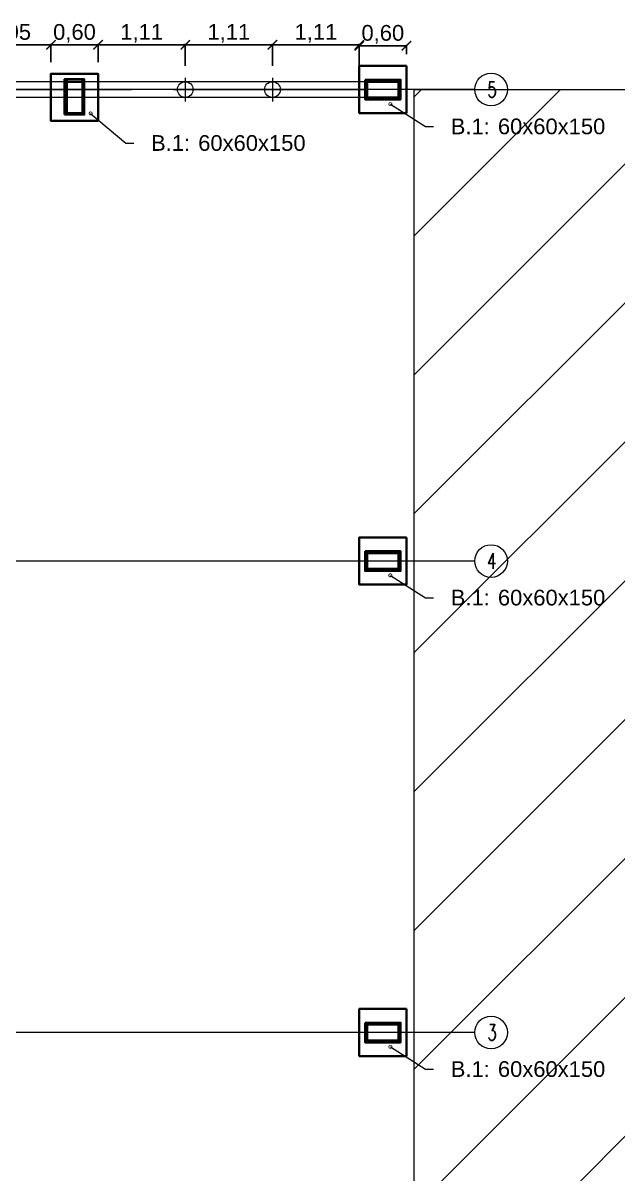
# Model space of a CAD drawing. Header units: millimetres. Extents: x 265 to 899, y -203 to 32.
# Drawn here: x 672.48 to 680.06, y 2.51 to 17.16 of the extents above; entities that cross this region are included whole.
import ezdxf
from ezdxf import colors
from ezdxf.entities.mleader import LeaderData, LeaderLine
from ezdxf.math import Vec2, Vec3

# ---------------------------------------------------------------- set-up
doc = ezdxf.new("R2010")
doc.units = ezdxf.units.MM
doc.header["$LTSCALE"] = 0.1
doc.header["$MEASUREMENT"] = 0
doc.header["$PDMODE"] = 3
doc.header["$PDSIZE"] = 0.1
for name, pattern in [('ACAD_ISO02W100', [15, 12, -3]), ('ACAD_ISO10W100', [18, 12, -3, 0, -3]), ('CONTINUA', [200, 100, 100])]:
    doc.linetypes.add(name, pattern=pattern)
doc.layers.get('DEFPOINTS').update_dxf_attribs({"color": 1})
for name, color, linetype, lineweight in [('00_ARQ_VISTA ATRAS', 5, 'CONTINUA', 20), ('00_EST_Columna', 3, 'Continuous', 35), ('00_EST_Cotas', 6, 'Continuous', 9), ('00_EST_EJE VIGA ENCADENADO', 4, 'ACAD_ISO02W100', 9), ('00_EST_Ejes', 1, 'ACAD_ISO10W100', 9), ('00_EST_FUNDACION', 2, 'Continuous', 35), ('00_EST_MAMPOSTERIA', 7, 'Continuous', 20), ('00_EST_PILOTINES', 2, 'Continuous', 20), ('00_EST_TEXTO', 6, 'Continuous', 9)]:
    doc.layers.add(name, color=color, linetype=linetype, lineweight=lineweight)
doc.layers.add('00_EST_EXISTENTE', color=8, linetype='Continuous', lineweight=20, transparency=0.5)
doc.styles.add('Arial20', font='arial.ttf', dxfattribs={"height": 0.2})
doc.styles.add('COTAS', font='ROMANS.shx', dxfattribs={"width": 0.7})
doc.dimstyles.new('Cota 1-100-Andres', dxfattribs={"dimtxt": 0.2, "dimasz": 0.12, "dimexe": 0.012, "dimexo": 0.15, "dimgap": 0.025, "dimtad": 1, "dimzin": 0, "dimtxsty": 'Arial20', "dimblk1": 'ARCHTICK', "dimblk2": 'ARCHTICK', "dimsah": 1, "dimcen": 0.09, "dimclrd": 256, "dimclre": 256, "dimclrt": 256, "dimazin": 0, "dimtfac": 1, "dimtofl": 0, "dimtmove": 0, "dimatfit": 3, "dimldrblk": 'ARCHTICK', "dimfxl": 1, "dimtolj": 1, "dimtzin": 0, "dimarcsym": 0})

# ---------------------------------------------------------------- blocks, each defined once
blk = doc.blocks.new('_DotSmall')
at = {"color": 0, "linetype": 'ByBlock', "const_width": 0.5}
blk.add_lwpolyline([(-0.0625, 0, 1), (0.0625, 0, 1)], format="xyb", close=True, dxfattribs=at)
blk = doc.blocks.new('Columna')
at = {"layer": '00_EST_Columna'}
blk.add_lwpolyline([(665.363, -13.588), (665.763, -13.588), (665.763, -13.788), (665.363, -13.788)], close=True, dxfattribs=at)
for centre in [(665.363, -13.588), (665.763, -13.588), (665.363, -13.788), (665.763, -13.788)]:
    blk.add_circle(centre, 0.01, dxfattribs=at)
blk = doc.blocks.new('_ARCHTICK')
at = {"color": 0, "linetype": 'ByBlock', "const_width": 0.15}
blk.add_lwpolyline([(-0.5, -0.5), (0.5, 0.5)], dxfattribs=at)
blk = doc.blocks.new('*D189')
at = {"layer": '00_EST_Cotas', "lineweight": -2, "transparency": 16777216}
for p, q in [((671.788, 16.612), (671.788, 16.894)), ((671.788, 16.882), (672.838, 16.882)), ((672.838, 16.662), (672.838, 16.894))]:
    blk.add_line(p, q, dxfattribs=at)
at = {"layer": 'DEFPOINTS', "color": 0, "transparency": 16777216}
for p in [(672.838, 16.882), (671.788, 16.462), (672.838, 16.512)]:
    blk.add_point(p, dxfattribs=at)
at = {"layer": '00_EST_Cotas', "lineweight": -2, "transparency": 16777216, "xscale": 0.12, "yscale": 0.12, "zscale": 0.12, "rotation": 180}
blk.add_blockref('_ARCHTICK', (671.788, 16.882), dxfattribs=at)
at = {"layer": '00_EST_Cotas', "lineweight": -2, "transparency": 16777216, "xscale": 0.12, "yscale": 0.12, "zscale": 0.12}
blk.add_blockref('_ARCHTICK', (672.838, 16.882), dxfattribs=at)
at = {"layer": '00_EST_Cotas', "transparency": 16777216, "insert": (672.313, 17.027), "char_height": 0.2, "attachment_point": 5, "style": 'Arial20'}
blk.add_mtext('\\A1;1,05', dxfattribs=at)
blk = doc.blocks.new('*D190')
at = {"layer": '00_EST_Cotas', "lineweight": -2, "transparency": 16777216}
for p, q in [((672.838, 16.662), (672.838, 16.894)), ((672.838, 16.882), (673.438, 16.882)), ((673.438, 16.662), (673.438, 16.894))]:
    blk.add_line(p, q, dxfattribs=at)
at = {"layer": 'DEFPOINTS', "color": 0, "transparency": 16777216}
for p in [(673.438, 16.882), (672.838, 16.512), (673.438, 16.512)]:
    blk.add_point(p, dxfattribs=at)
at = {"layer": '00_EST_Cotas', "lineweight": -2, "transparency": 16777216, "xscale": 0.12, "yscale": 0.12, "zscale": 0.12, "rotation": 180}
blk.add_blockref('_ARCHTICK', (672.838, 16.882), dxfattribs=at)
at = {"layer": '00_EST_Cotas', "lineweight": -2, "transparency": 16777216, "xscale": 0.12, "yscale": 0.12, "zscale": 0.12}
blk.add_blockref('_ARCHTICK', (673.438, 16.882), dxfattribs=at)
at = {"layer": '00_EST_Cotas', "transparency": 16777216, "insert": (673.138, 17.027), "char_height": 0.2, "attachment_point": 5, "style": 'Arial20'}
blk.add_mtext('\\A1;0,60', dxfattribs=at)
blk = doc.blocks.new('*D250')
at = {"layer": '00_EST_Cotas', "lineweight": -2, "transparency": 16777216}
for p, q in [((673.438, 16.662), (673.438, 16.894)), ((673.438, 16.882), (674.548, 16.882)), ((674.548, 16.612), (674.548, 16.894))]:
    blk.add_line(p, q, dxfattribs=at)
at = {"layer": 'DEFPOINTS', "color": 0, "transparency": 16777216}
for p in [(674.548, 16.882), (673.438, 16.512), (674.548, 16.462)]:
    blk.add_point(p, dxfattribs=at)
at = {"layer": '00_EST_Cotas', "lineweight": -2, "transparency": 16777216, "xscale": 0.12, "yscale": 0.12, "zscale": 0.12, "rotation": 180}
blk.add_blockref('_ARCHTICK', (673.438, 16.882), dxfattribs=at)
at = {"layer": '00_EST_Cotas', "lineweight": -2, "transparency": 16777216, "xscale": 0.12, "yscale": 0.12, "zscale": 0.12}
blk.add_blockref('_ARCHTICK', (674.548, 16.882), dxfattribs=at)
at = {"layer": '00_EST_Cotas', "transparency": 16777216, "insert": (673.993, 17.027), "char_height": 0.2, "attachment_point": 5, "style": 'Arial20'}
blk.add_mtext('\\A1;1,11', dxfattribs=at)
blk = doc.blocks.new('*D251')
at = {"layer": '00_EST_Cotas', "lineweight": -2, "transparency": 16777216}
for p, q in [((674.548, 16.612), (674.548, 16.894)), ((674.548, 16.882), (675.658, 16.882)), ((675.658, 16.612), (675.658, 16.894))]:
    blk.add_line(p, q, dxfattribs=at)
at = {"layer": 'DEFPOINTS', "color": 0, "transparency": 16777216}
for p in [(675.658, 16.882), (674.548, 16.462), (675.658, 16.462)]:
    blk.add_point(p, dxfattribs=at)
at = {"layer": '00_EST_Cotas', "lineweight": -2, "transparency": 16777216, "xscale": 0.12, "yscale": 0.12, "zscale": 0.12, "rotation": 180}
blk.add_blockref('_ARCHTICK', (674.548, 16.882), dxfattribs=at)
at = {"layer": '00_EST_Cotas', "lineweight": -2, "transparency": 16777216, "xscale": 0.12, "yscale": 0.12, "zscale": 0.12}
blk.add_blockref('_ARCHTICK', (675.658, 16.882), dxfattribs=at)
at = {"layer": '00_EST_Cotas', "transparency": 16777216, "insert": (675.103, 17.027), "char_height": 0.2, "attachment_point": 5, "style": 'Arial20'}
blk.add_mtext('\\A1;1,11', dxfattribs=at)
blk = doc.blocks.new('*D252')
at = {"layer": '00_EST_Cotas', "lineweight": -2, "transparency": 16777216}
for p, q in [((675.658, 16.612), (675.658, 16.894)), ((675.658, 16.882), (676.763, 16.882)), ((676.763, 16.612), (676.763, 16.894))]:
    blk.add_line(p, q, dxfattribs=at)
at = {"layer": 'DEFPOINTS', "color": 0, "transparency": 16777216}
for p in [(676.763, 16.882), (675.658, 16.462), (676.763, 16.462)]:
    blk.add_point(p, dxfattribs=at)
at = {"layer": '00_EST_Cotas', "lineweight": -2, "transparency": 16777216, "xscale": 0.12, "yscale": 0.12, "zscale": 0.12, "rotation": 180}
blk.add_blockref('_ARCHTICK', (675.658, 16.882), dxfattribs=at)
at = {"layer": '00_EST_Cotas', "lineweight": -2, "transparency": 16777216, "xscale": 0.12, "yscale": 0.12, "zscale": 0.12}
blk.add_blockref('_ARCHTICK', (676.763, 16.882), dxfattribs=at)
at = {"layer": '00_EST_Cotas', "transparency": 16777216, "insert": (676.211, 17.027), "char_height": 0.2, "attachment_point": 5, "style": 'Arial20'}
blk.add_mtext('\\A1;1,11', dxfattribs=at)
blk = doc.blocks.new('*D308')
at = {"layer": '00_EST_Cotas', "lineweight": -2, "transparency": 16777216}
for p, q in [((676.763, 16.762), (676.763, 16.881)), ((676.763, 16.869), (677.363, 16.869)), ((677.363, 16.762), (677.363, 16.881))]:
    blk.add_line(p, q, dxfattribs=at)
at = {"layer": 'DEFPOINTS', "color": 0, "transparency": 16777216}
for p in [(677.363, 16.869), (676.763, 16.612), (677.363, 16.612)]:
    blk.add_point(p, dxfattribs=at)
at = {"layer": '00_EST_Cotas', "lineweight": -2, "transparency": 16777216, "xscale": 0.12, "yscale": 0.12, "zscale": 0.12, "rotation": 180}
blk.add_blockref('_ARCHTICK', (676.763, 16.869), dxfattribs=at)
at = {"layer": '00_EST_Cotas', "lineweight": -2, "transparency": 16777216, "xscale": 0.12, "yscale": 0.12, "zscale": 0.12}
blk.add_blockref('_ARCHTICK', (677.363, 16.869), dxfattribs=at)
at = {"layer": '00_EST_Cotas', "transparency": 16777216, "insert": (677.063, 17.015), "char_height": 0.2, "attachment_point": 5, "style": 'Arial20'}
blk.add_mtext('\\A1;0,60', dxfattribs=at)

msp = doc.modelspace()

# ---------------------------------------------------------------- hatches: boundary and pattern name
at = {"layer": '00_EST_EXISTENTE', "true_color": 0x9b9897, "transparency": 33554559}
h = msp.add_hatch(dxfattribs=at)
h.set_pattern_fill('ANSI31', color=253, scale=10)
h.set_pattern_definition([(45, (0.1, 0), (-0.8838835, 0.8838835), [])])
h.paths.add_polyline_path([(691.463, 16.312), (677.463, 16.312), (677.463, -7.688), (691.463, -7.688)])
h.paths.add_polyline_path([(680.239, 3.803), (682.746, 3.803), (682.746, 4.215), (680.239, 4.215)], flags=24)

# ---------------------------------------------------------------- linework, layer by layer
at = {"layer": '00_ARQ_VISTA ATRAS'}
for centre in [(678.441, 16.312), (678.441, 10.312), (678.441, 4.312)]:
    msp.add_circle(centre, 0.208, dxfattribs=at)
at = {"layer": '00_EST_Columna'}
for points in [[(673.013, 15.994), (673.263, 15.994), (673.263, 16.444), (673.013, 16.444)], [(676.838, 16.437), (676.838, 16.187), (677.288, 16.187), (677.288, 16.437)], [(676.838, 10.437), (676.838, 10.187), (677.288, 10.187), (677.288, 10.437)], [(676.838, 4.437), (676.838, 4.187), (677.288, 4.187), (677.288, 4.437)]]:
    msp.add_lwpolyline(points, close=True, dxfattribs=at)
at = {"layer": '00_EST_EJE VIGA ENCADENADO', "ltscale": 2}
msp.add_line((665.463, 16.312), (677.163, 16.312), dxfattribs=at)
at = {"layer": '00_EST_Ejes'}
for p, q in [((674.548, 16.462), (674.548, 16.162)), ((675.658, 16.462), (675.658, 16.162)), ((674.398, 16.312), (674.698, 16.312)), ((675.508, 16.312), (675.808, 16.312))]:
    msp.add_line(p, q, dxfattribs=at)
at = {"layer": '00_EST_Ejes', "ltscale": 5}
for p, q in [((678.233, 16.312), (665.338, 16.312)), ((678.233, 10.312), (665.338, 10.312)), ((678.233, 4.312), (665.338, 4.312))]:
    msp.add_line(p, q, dxfattribs=at)
at = {"layer": '00_EST_EXISTENTE'}
msp.add_lwpolyline([(677.463, 16.312), (691.463, 16.312), (691.463, -7.688), (677.463, -7.688)], close=True, dxfattribs=at)
at = {"layer": '00_EST_FUNDACION'}
msp.add_line((676.663, 10.312), (676.663, 10.312), dxfattribs=at)
for points in [[(677.363, 16.612), (676.763, 16.612), (676.763, 16.012), (677.363, 16.012)], [(673.438, 15.912), (673.438, 16.512), (672.838, 16.512), (672.838, 15.912)], [(677.363, 10.612), (676.763, 10.612), (676.763, 10.012), (677.363, 10.012)], [(677.363, 4.612), (676.763, 4.612), (676.763, 4.012), (677.363, 4.012)]]:
    msp.add_lwpolyline(points, close=True, dxfattribs=at)
at = {"layer": '00_EST_MAMPOSTERIA'}
for p, q in [((677.288, 16.412), (665.363, 16.412)), ((677.288, 16.212), (677.288, 16.412)), ((677.288, 16.212), (665.563, 16.212))]:
    msp.add_line(p, q, dxfattribs=at)
at = {"layer": '00_EST_PILOTINES'}
for centre in [(674.548, 16.312), (675.658, 16.312)]:
    msp.add_circle(centre, 0.1, dxfattribs=at)

# ---------------------------------------------------------------- block references
at = {"layer": '00_EST_Columna', "rotation": 270}
msp.add_blockref('Columna', (686.827, 681.775), dxfattribs=at)
at = {"layer": '00_EST_Columna', "xscale": -1}
for p in [(1342.627, 30), (1342.627, 24), (1342.627, 18)]:
    msp.add_blockref('Columna', p, dxfattribs=at)

# ---------------------------------------------------------------- texts
at = {"layer": '00_EST_TEXTO', "char_height": 0.2, "attachment_point": 1, "style": 'COTAS'}
for s, insert in [('5', (678.394, 16.412)), ('4', (678.391, 10.412)), ('3', (678.394, 4.412))]:
    msp.add_mtext_dynamic_manual_height_columns(s, width=0.5947, gutter_width=12.5, heights=[0], dxfattribs=dict(at, insert=insert))

# ---------------------------------------------------------------- dimensions: what is measured, and where the dimension line sits
at = {"layer": '00_EST_Cotas'}
for base, p1, p2, picture, middle in [((672.838, 16.882), (671.788, 16.462), (672.838, 16.512), '*D189', (672.313, 17.027)), ((673.438, 16.882), (672.838, 16.512), (673.438, 16.512), '*D190', (673.138, 17.027)), ((674.548, 16.882), (673.438, 16.512), (674.548, 16.462), '*D250', (673.993, 17.027)), ((675.658, 16.882), (674.548, 16.462), (675.658, 16.462), '*D251', (675.103, 17.027)), ((676.763342034, 16.882215014), (675.658342034, 16.461726904), (676.763342034, 16.461726904), '*D252', (676.210842034, 17.027406009)), ((677.363, 16.869), (676.763, 16.612), (677.363, 16.612), '*D308', (677.063, 17.015))]:
    dim = msp.add_linear_dim(base=base, p1=p1, p2=p2, dimstyle='Cota 1-100-Andres', dxfattribs=at)
    dim.commit()
    dim.dimension.update_dxf_attribs({"geometry": picture, "text_midpoint": middle})

# ---------------------------------------------------------------- leaders
at = {"layer": '00_EST_TEXTO'}
ml = msp.add_multileader_mtext('Standard', dxfattribs=at)
ml.set_content('\\pxi-2.15894,l3.15894,t3.15894;B.1:^I60x60x150', color=2, style='Arial20')
ml.set_leader_properties(color=256, linetype='ByLayer', lineweight=-1)
ml.set_arrow_properties(name='DOTSMALL')
ml.build(insert=Vec2(0, 0))
ml.multileader.update_dxf_attribs({"text_left_attachment_type": 2, "text_right_attachment_type": 2, "dogleg_length": 0.1, "arrow_head_size": 0.08})
ctx = ml.context
ctx.base_point, ctx.char_height, ctx.arrow_head_size, ctx.landing_gap_size, ctx.plane_origin = Vec3(677.708, 15.841), 0.2, 0.08, 0.02, Vec3(677.159, 16.126)
ctx.left_attachment, ctx.right_attachment = 2, 2
notes = []
notes.append((ctx, [(0, (1, 1, 0), (677.608, 15.841), (1, 0), 0.1, [(0, [(677.159, 16.126)], 0, [])])]))
ctx.mtext.insert, ctx.mtext.flow_direction = Vec3(677.728, 15.943), 5
ml = msp.add_multileader_mtext('Standard', dxfattribs=at)
ml.set_content('\\pxi-2.15894,l3.15894,t3.15894;B.1:^I60x60x150', color=2, style='Arial20')
ml.set_leader_properties(color=256, linetype='ByLayer', lineweight=-1)
ml.set_arrow_properties(name='DOTSMALL')
ml.build(insert=Vec2(0, 0))
ml.multileader.update_dxf_attribs({"text_left_attachment_type": 2, "text_right_attachment_type": 2, "dogleg_length": 0.1, "arrow_head_size": 0.08})
ctx = ml.context
ctx.base_point, ctx.char_height, ctx.arrow_head_size, ctx.landing_gap_size, ctx.plane_origin = Vec3(673.893, 15.63), 0.2, 0.08, 0.02, Vec3(673.344, 16.008)
ctx.left_attachment, ctx.right_attachment = 2, 2
notes.append((ctx, [(0, (1, 1, 0), (673.793, 15.63), (1, 0), 0.1, [(0, [(673.344, 16.008)], 0, [])])]))
ctx.mtext.insert, ctx.mtext.flow_direction = Vec3(673.913, 15.732), 5
ml = msp.add_multileader_mtext('Standard', dxfattribs=at)
ml.set_content('\\pxi-2.15894,l3.15894,t3.15894;B.1:^I60x60x150', color=2, style='Arial20')
ml.set_leader_properties(color=256, linetype='ByLayer', lineweight=-1)
ml.set_arrow_properties(name='DOTSMALL')
ml.build(insert=Vec2(0, 0))
ml.multileader.update_dxf_attribs({"text_left_attachment_type": 2, "text_right_attachment_type": 2, "dogleg_length": 0.1, "arrow_head_size": 0.08})
ctx = ml.context
ctx.base_point, ctx.char_height, ctx.arrow_head_size, ctx.landing_gap_size, ctx.plane_origin = Vec3(677.708, 9.845), 0.2, 0.08, 0.02, Vec3(677.159, 10.13)
ctx.left_attachment, ctx.right_attachment = 2, 2
notes.append((ctx, [(0, (1, 1, 0), (677.608, 9.845), (1, 0), 0.1, [(0, [(677.159, 10.13)], 0, [])])]))
ctx.mtext.insert, ctx.mtext.flow_direction = Vec3(677.728, 9.947), 5
ml = msp.add_multileader_mtext('Standard', dxfattribs=at)
ml.set_content('\\pxi-2.15894,l3.15894,t3.15894;B.1:^I60x60x150', color=2, style='Arial20')
ml.set_leader_properties(color=256, linetype='ByLayer', lineweight=-1)
ml.set_arrow_properties(name='DOTSMALL')
ml.build(insert=Vec2(0, 0))
ml.multileader.update_dxf_attribs({"text_left_attachment_type": 2, "text_right_attachment_type": 2, "dogleg_length": 0.1, "arrow_head_size": 0.08})
ctx = ml.context
ctx.base_point, ctx.char_height, ctx.arrow_head_size, ctx.landing_gap_size, ctx.plane_origin = Vec3(677.708, 3.845), 0.2, 0.08, 0.02, Vec3(677.159, 4.13)
ctx.left_attachment, ctx.right_attachment = 2, 2
notes.append((ctx, [(0, (1, 1, 0), (677.608, 3.845), (1, 0), 0.1, [(0, [(677.159, 4.13)], 0, [])])]))
ctx.mtext.insert, ctx.mtext.flow_direction = Vec3(677.728, 3.947), 5
for ctx, leaders in notes:
    for number, flags, end, landing, length, lines in leaders:
        leader = LeaderData()
        leader.index, (leader.has_last_leader_line, leader.has_dogleg_vector, leader.attachment_direction) = number, flags
        leader.last_leader_point, leader.dogleg_vector, leader.dogleg_length = Vec3(end), Vec3(landing), length
        for number, points, colour, breaks in lines:
            line = LeaderLine()
            line.index, line.vertices, line.color, line.breaks = number, Vec3.list(points), colors.encode_raw_color(colour), breaks
            leader.lines.append(line)
        ctx.leaders.append(leader)

doc.saveas('drawing.dxf')
